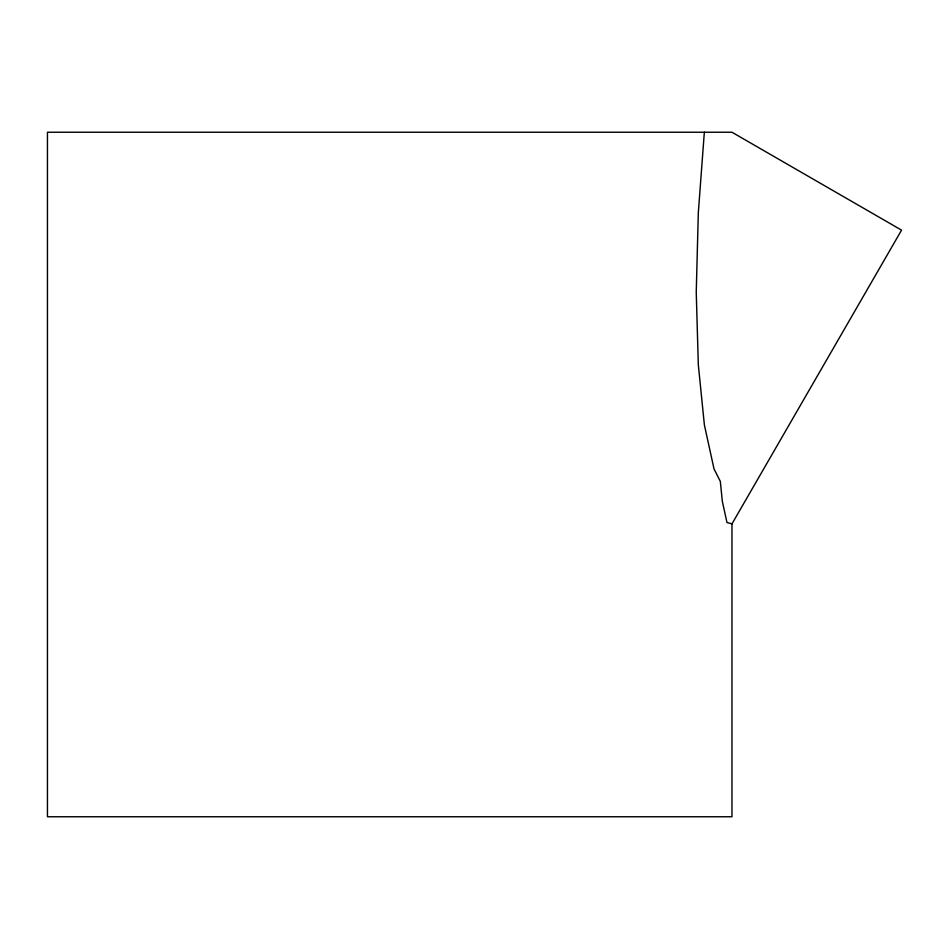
<?xml version="1.0" encoding="UTF-8"?>
<svg xmlns="http://www.w3.org/2000/svg" width="949" height="949" viewBox="0 0 949 949"><rect width="100%" height="100%" fill="white"/><g stroke="black" fill="none" stroke-linecap="round" stroke-linejoin="round"><path stroke-width="1.42" d="M704.336 132.243L698.31 212.861L696.246 292.375L698.31 364.724L704.383 424.962L714.039 468.996L720.315 481.368L722.319 501.286L726.97 522.531L731.976 523.86L901.55 230.144L731.976 132.243L47.45 132.243L47.45 816.757L731.976 816.757L731.976 523.86"/></g></svg>
